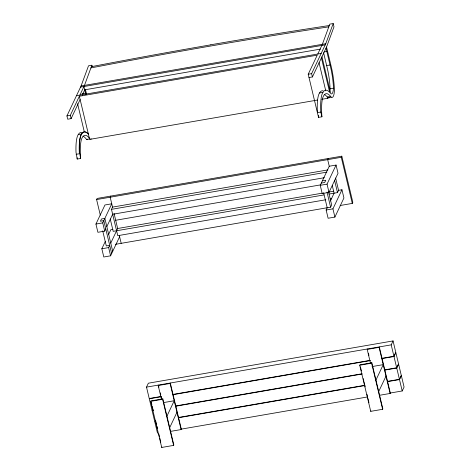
<?xml version="1.0" encoding="UTF-8"?>
<svg xmlns="http://www.w3.org/2000/svg" width="471" height="471" viewBox="0 0 471 471"><rect width="100%" height="100%" fill="white"/><g stroke="black" fill="none" stroke-linecap="round" stroke-linejoin="round"><path stroke-width="0.71" d="M329.977 90.049L330.006 87.312A24.881 5.258 80.2 0 0 327.61 69.62L323.583 52.734M326.02 48.136L331.007 69.037A24.881 5.258 80.2 0 1 333.403 86.723L333.374 89.461A19.611 4.145 80.2 0 1 331.384 93.923L330.783 93.7L321.958 56.738M80.135 99.54L71.115 118.621L67.712 119.204L66.929 115.913L81.071 85.987L88.507 65.816L91.904 65.228L92.216 66.546M91.904 65.228L84.474 85.404L79.876 95.124M309.011 77.527L312.408 76.944L311.619 73.647L325.767 43.721L333.197 23.55L329.8 24.139L322.37 44.309L317.772 54.03M312.408 76.944L326.55 47.018L333.986 26.841L333.197 23.55M71.115 118.621L70.326 115.324L79.346 96.249L317.242 55.154L308.222 74.235L318.531 117.385L321.928 116.796A35.926 7.589 80.2 0 1 323.683 95.731A53.623 11.328 80.2 0 1 330.471 96.208L331.213 97.156A23.15 4.893 80.2 0 0 334.298 92.139L334.41 90.391A28.413 6.005 80.2 0 0 331.608 68.213L326.55 47.018M82.225 95.113L84.727 89.82L320.457 49.102M100.317 215.17L96.59 199.563L97.12 198.444L341.811 156.178L352.826 202.283L352.296 203.407L340.133 205.509M95.937 224.061L104.956 204.979L111.757 203.802L102.737 222.883L104.703 231.12L97.903 232.291L95.937 224.061L102.737 222.883M110.714 196.095L110.185 197.219L112.54 207.099L111.48 209.342L117.774 235.688L325.855 199.745M104.703 231.12L105.763 228.871M106.823 226.628L112.663 214.281L324.366 177.714M119.622 236.736L110.603 255.818L103.803 256.989L101.836 248.759L105.263 241.523M108.683 234.281L110.856 229.677L112.899 229.324M110.603 255.818L108.636 247.581L109.696 245.338L106.299 245.927L102.696 230.831M110.756 243.095L117.656 228.506L114.053 213.41M161.694 398.837L161.129 396.464L149.23 398.519L146.51 387.127L148.365 383.194L393.061 340.927L395.781 352.326L393.927 356.253L382.028 358.307M150.714 401.345L150.92 400.903L162.813 398.849L173.828 444.954L173.616 445.395L161.724 447.45L150.714 401.345L162.607 399.29L162.813 398.849M161.5 399.343L158.197 385.513L158.403 385.072L158.915 387.209M181.105 429.564L170.09 383.459L170.302 383.017L181.311 429.122L181.105 429.564L170.608 431.377M166.946 416.134L174.217 400.744L163.725 402.558M169.695 427.662L176.972 412.272M161.724 447.45L161.93 447.008M321.764 99.304L327.551 98.304L328.081 97.179M328.216 158.527L327.686 159.645L329.258 166.234L320.239 185.315L322.205 193.546L329.005 192.374L338.025 173.293L336.058 165.062L329.258 166.234M329.005 192.374L327.039 184.137L336.058 165.062M352.296 203.407L341.281 157.296L341.811 156.178M329.023 194.052L337.495 192.592L338.561 190.349L341.958 189.76L343.924 197.991L334.905 217.072L328.11 218.25L326.144 210.013L327.204 207.77L323.595 192.674M330.412 200.976L334.098 193.181L332.296 185.633M327.204 207.77L330.601 207.181L331.661 204.938L328.546 191.903M334.905 217.072L332.938 208.841L341.958 189.76M359.72 365.243L359.926 364.801L371.825 362.747L382.835 408.852L382.629 409.293L370.73 411.348L359.72 365.243L371.613 363.188L371.825 362.747M370.506 363.241L367.203 349.411L367.415 348.97M390.112 393.462L379.096 347.357L379.308 346.915L390.318 393.02L390.112 393.462L379.614 395.275M393.927 356.253L391.201 344.86L393.061 340.927M375.952 380.032L383.229 364.642L372.031 366.579M396.676 367.78L393.986 356.512L395.846 352.585L398.537 363.853L396.676 367.78L384.783 369.835M378.708 391.56L385.985 376.17M370.73 411.348L370.942 410.906M399.432 379.308L396.741 368.039L398.596 364.112L401.286 375.381L399.432 379.308L387.539 381.363M402.216 390.965L399.49 379.567L401.351 375.64L404.071 387.038L402.216 390.965L390.318 393.02M81.783 132.486A57.121 12.069 80.2 0 0 78.233 134.635L77.756 135.483A39.458 8.337 80.2 0 0 76.008 152.316L77.232 159.051L80.635 158.474A35.926 7.589 80.2 0 1 82.39 137.402A53.623 11.328 80.2 0 1 89.178 137.879L89.337 138.091M88.236 134.047L88.089 133.723A57.121 12.069 80.2 0 0 81.636 134.058L81.159 134.9A39.458 8.337 80.2 0 0 79.411 151.739L80.629 158.468M323.082 90.815A57.121 12.069 80.2 0 0 319.532 92.964L319.055 93.811A39.458 8.337 80.2 0 0 317.307 110.65L317.395 112.64L320.792 112.051L320.704 110.061A39.458 8.337 80.2 0 1 322.452 93.223L322.929 92.375A57.121 12.069 80.2 0 1 329.382 92.045L329.665 92.351L321.428 57.862M90.909 67.93L111.026 64.08A2159.429 724.734 -14.2 0 1 308.982 29.885L328.805 26.841M81.071 85.987L325.767 43.721M80.541 87.111L325.237 44.845M82.796 93.57L85.516 93.111M324.089 51.904L326.809 51.433M76.479 95.713L321.169 53.447M326.65 65.587L330.047 64.998M66.929 115.913L70.326 115.324M308.222 74.235L311.619 73.647M330.053 88.778L333.45 88.189M78.233 134.635L81.501 134.07A57.121 12.069 80.2 0 1 87.2 133.052M81.636 134.058L81.024 134.924A39.458 8.337 80.2 0 0 79.275 151.762L79.364 153.752M319.532 92.964L322.929 92.375M330.636 96.42L327.239 97.008L327.551 98.304M82.978 136.16A53.623 11.328 80.2 0 1 85.775 138.462L86.517 139.41L89.914 138.827M324.272 94.488A53.623 11.328 80.2 0 1 327.074 96.796L327.816 97.744L331.213 97.156M317.425 100.052L89.649 139.392L79.346 96.249M76.096 154.311L79.499 153.729M96.59 199.563L341.281 157.296M112.54 207.099L327.875 169.901M111.48 209.342L326.809 172.145M322.364 180.823L325.761 180.24L324.702 182.483L321.304 183.072M115.689 220.269L320.869 184.826M320.239 185.315L327.039 184.137M117.656 228.506L322.111 193.187M328.634 192.062L333.709 191.185M323.948 194.929L113.193 231.338L110.243 218.986M330.206 198.998L331.655 198.744M115.472 244.314L327.828 207.634M101.836 248.759L108.636 247.581M326.144 210.013L332.938 208.841M146.51 387.127L391.201 344.86M158.197 385.513L170.09 383.459M367.203 349.411L379.096 347.357M173.022 394.41L370.135 360.362M161.188 396.723L149.295 398.778L151.986 410.047M173.081 394.669L370.194 360.621M382.093 358.566L393.986 356.512M175.777 405.937L362.016 373.768M153.446 410.064L152.045 410.306L154.735 421.574M175.836 406.196L362.081 374.027M384.842 370.094L396.741 368.039M178.527 417.465L364.772 385.296M178.591 417.724L364.831 385.555M387.598 381.622L399.49 379.567M181.311 429.122L367.557 396.953M87.953 133.735L88.236 134.052M319.038 62.672L325.761 90.826M320.792 112.051L321.928 116.796M335.611 177.997L338.561 190.349M334.545 180.24L337.495 192.592M371.613 363.188L382.629 409.293M368.434 353.238L368.946 355.375M326.998 192.086L330.601 207.181M360.427 366.874L361.416 371.024M363.235 378.631L363.895 381.398M364.059 382.087L365.19 386.838M366.98 394.309L367.639 397.077M367.969 398.454L368.958 402.605M162.607 399.29L173.616 445.395M160.275 392.902L160.788 395.039M85.428 89.396L86.593 94.294M83.944 86.523L85.857 94.536M119.304 235.418L121.194 243.324M82.113 93.7L82.454 95.124M151.25 402.287L151.909 405.054M152.239 406.432L153.234 410.582M155.536 420.226L156.666 424.972M156.996 426.326L157.479 428.363M158.792 433.868L159.457 436.635M159.787 438.018L160.776 442.169M154.8 421.833L157.52 433.232M77.574 103.644L84.297 131.792M112.722 251.326L104.856 218.397L101.459 218.98L100.4 221.229L103.797 220.64L111.662 253.575M77.232 159.051A35.926 7.589 80.2 0 1 77.138 157.779M329.217 97.803A23.15 4.893 80.2 0 1 327.816 97.744M318.531 117.385A35.926 7.589 80.2 0 1 318.396 115.483M87.918 139.475A23.132 4.887 80.2 0 1 86.523 139.416M91.315 138.886A23.132 4.887 80.2 0 1 90.65 139.08M210.825 44.763A2162.956 725.917 -14.2 0 1 329.288 25.528M91.374 66.688A2162.956 725.835 -14.2 0 1 210.796 44.833"/></g></svg>
